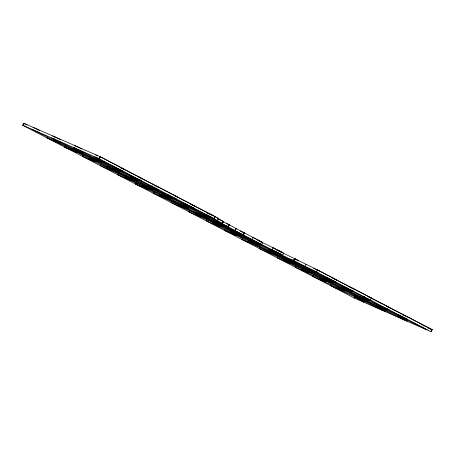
<?xml version="1.0" encoding="UTF-8"?>
<svg xmlns="http://www.w3.org/2000/svg" width="455" height="455" viewBox="0 0 455 455"><rect width="100%" height="100%" fill="white"/><g stroke="black" fill="none" stroke-linecap="round" stroke-linejoin="round"><path stroke-width="0.68" d="M354.826 298.298L22.778 125.284L23.779 123.242L100.322 156.787L124.3 169.283L121.093 167.878M22.824 125.307L23.779 123.242M47.553 136.904L47.053 137.916L78.305 152.345M53.974 138.991L53.474 140.004L58.922 143.126L59.423 142.114M32.055 129.356L53.497 140.009L54.003 138.991M58.672 143.006L59.173 141.988M60.589 143.115L61.095 142.096M61.345 142.216L60.845 143.234L51.603 137.922M65.264 146.129L64.764 147.147L76.383 152.237M71.213 149.234L71.714 148.222M73.636 148.324L73.107 149.342L78.556 152.465L97.939 161.679L98.439 160.661M75.53 148.432L75.029 149.445L80.478 152.567L99.855 161.781M53.61 138.798L75.052 149.445L75.553 148.432M77.14 151.339L76.633 152.357L64.991 147.266M79.056 151.447L78.556 152.465L71.441 149.354M80.979 151.549L80.478 152.567L53.497 140.009M82.901 151.657L82.395 152.675L73.34 147.443M82.981 155.36L82.48 156.378L94.327 161.588L211.865 217.462M89.425 157.447L88.901 158.465L94.35 161.588M90.846 158.573L91.347 157.555L90.818 158.573L108.557 167.804L194.376 208.35M93.269 157.663L92.74 158.676L97.939 161.679M75.052 149.445L94.685 158.784L95.186 157.766M94.913 158.903L95.413 157.885M75.166 148.239L96.608 158.886L97.086 157.868L96.608 158.886L114.319 168.117L121.411 171.222L121.912 170.21M96.773 160.678L96.267 161.69L88.924 158.465L71.185 149.234M100.231 156.73L99.173 158.738L100.299 156.765L215.147 216.608L218.662 218.758L217.655 220.794L213.895 218.525L214.902 216.489L207.321 213.02M100.299 156.765L99.224 158.761M98.689 160.78L98.189 161.798L91.074 158.693M100.612 160.888L100.111 161.906L92.991 158.795L110.48 167.906L176.665 199.125M100.691 164.591L100.191 165.609L112.038 170.818L183.251 204.932L190.344 208.037L190.844 207.019M104.451 161.098L103.95 162.117L96.608 158.886M112.567 169.8L112.061 170.818L106.612 167.696L107.118 166.678M106.641 167.696L107.141 166.678M109.063 166.786L108.535 167.798L113.733 170.801L114.233 169.789M94.663 158.784L112.396 168.014L112.874 166.996L112.396 168.014L117.822 171.131M114.819 167.099L114.296 168.117L119.745 171.239L158.954 189.894M114.484 169.908L113.983 170.921L108.785 167.918M116.742 167.207L116.241 168.225L121.661 171.342L141.01 180.544M118.408 173.821L117.902 174.839L129.749 180.043L168.788 198.596M120.245 170.221L119.745 171.239L112.624 168.128M118.129 174.959L118.636 173.941M122.168 170.329L121.661 171.342L114.546 168.236M124.852 175.909L124.351 176.927L129.521 179.93M126.774 176.017L126.274 177.029L131.694 180.152L132.2 179.133M128.168 177.137L128.668 176.119L128.191 177.137L133.616 180.26M130.613 176.227L130.084 177.24L135.539 180.362L136.039 179.344M130.278 179.031L129.777 180.049L124.579 177.046M132.536 176.33L132.03 177.348L137.456 180.47L137.956 179.452M136.369 182.54L135.618 184.065L147.238 189.155M136.346 183.172L135.846 184.184L147.465 189.274L159.779 195.388L166.871 198.494L167.372 197.476M139.878 179.56L139.378 180.572L133.929 177.45M142.569 185.139L142.062 186.158L147.488 189.274M143.962 186.26L144.463 185.242L143.985 186.26L149.411 189.382L149.911 188.364M146.408 185.35L145.879 186.362L151.327 189.485L151.833 188.472M148.33 185.458L147.824 186.47L153.25 189.593L153.75 188.575M148.051 186.59L148.557 185.572M150.247 185.56L149.746 186.578L155.172 189.701M149.974 186.698L150.474 185.68M152.169 185.668L151.663 186.681L156.838 189.684M151.077 189.365L151.578 188.353M152.994 189.473L153.5 188.455M153.83 192.283L153.329 193.295L165.176 198.505L261.295 244.284M153.557 193.415L154.057 192.397M159.75 195.383L160.257 194.37L159.779 195.388L165.199 198.505L165.705 197.493M160.507 194.49L160.006 195.502L243.573 235.047M162.202 194.473L161.673 195.491L167.121 198.613L167.622 197.595M164.118 194.581L163.595 195.593L169.044 198.716L169.544 197.703M167.958 194.791L167.434 195.804L172.633 198.807M169.88 194.894L169.379 195.912L174.8 199.034L175.306 198.016M171.546 201.508L171.04 202.526L182.887 207.736L281.634 254.646L271.885 249.704M173.383 197.914L172.883 198.926L167.685 195.923M171.268 202.646L171.774 201.628M177.49 204.613L177.99 203.601M177.717 204.733L178.218 203.715M179.412 204.722L179.913 203.704M161.923 195.61L181.329 204.824L181.835 203.812M183.752 203.914L183.228 204.932L188.421 207.935L181.329 204.824M183.416 206.718L182.916 207.736L177.467 204.613M185.174 205.034L185.674 204.022M185.401 205.154L185.902 204.141M185.339 206.826L184.832 207.844L179.384 204.722M187.255 206.928L186.755 207.946L181.306 204.824M189.178 207.036L188.677 208.054L181.556 204.943M189.507 210.233L188.757 211.757L200.604 216.967L259.276 244.853M191.1 207.139L190.594 208.157L183.479 205.051L200.962 214.163L228.717 227.073M193.017 207.247L192.516 208.265L187.068 205.142M195.201 213.844L195.707 212.826M195.428 213.964L195.934 212.946M197.601 212.934L197.1 213.947L202.549 217.069M197.123 213.952L197.624 212.934M199.546 213.037L199.017 214.055L204.215 217.058M201.468 213.145L200.939 214.163L206.388 217.28L206.888 216.267M201.127 215.949L200.627 216.967L195.178 213.844M185.145 205.034L202.885 214.265L203.385 213.253M203.612 213.367L203.112 214.385L210.204 217.49L228.291 226.823L229.297 224.787L217.268 218.468M204.972 216.159L204.466 217.177L199.273 214.174M206.138 217.16L206.638 216.148M208.054 217.268L208.561 216.25M206.968 219.97L206.468 220.988L237.72 235.411M208.811 216.37L208.31 217.388L202.862 214.265M215.101 216.58L214.14 218.639L99.315 158.818L22.773 125.273M212.889 223.075L213.395 222.057L212.917 223.075L218.337 226.198M215.34 222.165L214.811 223.177L220.01 226.18M215.568 222.285L215.061 223.297L220.26 226.3L220.76 225.282M217.644 220.157L218.4 218.633L214.902 216.489M217.257 222.267L216.734 223.286L222.182 226.408L222.683 225.39M219.179 222.376L218.679 223.394L224.099 226.51L224.605 225.498M221.102 222.478L220.573 223.496L226.021 226.618M222.643 222.398L223.143 221.38M222.523 223.604L223.53 221.574M224.685 229.201L224.179 230.219L235.798 235.303L230.605 232.306L231.129 231.288M233.051 231.396L232.55 232.408L237.971 235.531L257.354 244.744M232.778 232.528L233.279 231.51M234.973 231.498L234.467 232.516L239.893 235.639L240.394 234.621M236.89 231.606L236.367 232.619L241.815 235.741M236.554 234.41L236.054 235.423L224.406 230.332M238.477 234.513L237.971 235.531L230.856 232.425L248.339 241.537L353.791 291.422M243.317 234.274L244.068 232.75L262.734 242.464L261.449 245.074L256 241.952M242.396 238.431L241.895 239.444L253.742 244.654L371.507 300.653M244.238 234.831L243.732 235.849L238.283 232.727M242.123 239.563L242.623 238.551M248.845 240.519L248.316 241.531L253.765 244.654L254.265 243.641M250.762 240.621L250.261 241.639L255.687 244.762M250.989 240.74L250.489 241.759L336.08 282.191M253.117 237.482L252.115 239.518L243.061 234.786M252.684 240.729L252.155 241.742L257.604 244.864M254.607 240.831L254.078 241.85L259.526 244.972L278.909 254.186L273.711 251.183M253.515 244.534L254.015 243.516M260.027 243.954L259.526 244.972L252.411 241.867M260.112 247.656L259.606 248.675L271.453 253.884L362.299 297.337L369.392 300.442L369.898 299.424M268.478 249.852L267.95 250.87L273.398 253.992L273.899 252.974M270.395 249.96L269.872 250.972L275.32 254.095L275.821 253.077M272.983 247.708L283.721 253.151L282.714 255.181L271.976 249.744L272.983 247.708L257.655 240.2M272.317 250.062L271.817 251.08L277.237 254.203L277.743 253.185M271.982 252.866L271.481 253.884L266.027 250.762M277.823 256.887L277.317 257.905L289.164 263.115L347.842 291.001M279.66 253.293L279.16 254.305L273.961 251.302L293.793 260.738L294.795 258.707L276.191 249.806M284.273 258.98L283.744 259.993L289.192 263.115L289.693 262.097M286.189 259.083L285.66 260.101L291.115 263.223L291.615 262.205M288.112 259.191L287.606 260.203L293.031 263.326L293.538 262.308M287.833 260.323L288.339 259.305M289.528 260.311L290.028 259.293M291.951 259.401L291.422 260.414L296.87 263.536L297.377 262.518M290.859 263.098L291.365 262.086M293.543 260.613L294.544 258.582M295.454 262.416L294.954 263.434L289.755 260.431M295.534 266.118L295.033 267.136L326.286 281.56L321.088 278.557L321.617 277.544M301.983 268.205L301.455 269.224L306.903 272.346L307.409 271.328M303.4 269.332L303.9 268.313M298.793 263.644L293.759 260.732L305.06 266.351L306.061 264.304L317.391 269.883L432.25 329.733L427.495 327.634M303.627 269.445L304.128 268.433M307.745 268.524L307.216 269.536L312.665 272.659L313.171 271.646M306.653 272.226L307.153 271.208M309.662 268.626L309.138 269.644L314.587 272.767L315.087 271.749M314.331 272.647L314.837 271.629M313.25 275.349L312.744 276.367C343.69 290.535 374.374 305.254 404.933 320.229M317.459 269.917L316.452 271.954L305.06 266.34M317.01 271.857L316.504 272.869L311.055 269.747M319.194 278.454L319.694 277.436M323.533 277.647L323.01 278.665L328.459 281.787L328.959 280.769M325.456 277.755L324.927 278.767L330.375 281.89L330.882 280.871M325.12 280.559L324.62 281.577L319.171 278.454M326.872 278.875L327.378 277.857M327.043 280.661L326.536 281.679L319.421 278.574M330.961 284.58L330.461 285.598L361.941 300.141L383.383 310.788M332.798 280.98L332.298 281.998L326.849 278.875M334.721 281.088L334.22 282.1L328.772 278.978M337.411 286.667L336.882 287.679L342.08 290.682M339.328 286.769L338.804 287.787L344.253 290.91L344.753 289.892M341.25 286.877L340.75 287.896C368.766 302.922 398.216 315.105 426.489 329.67M341.477 286.997L340.977 288.015L406.935 319.109M343.172 286.986L342.666 287.998L348.092 291.12L348.593 290.102M342.894 288.117L343.4 287.099M345.089 287.088L344.56 288.106L350.009 291.228M347.011 287.196L346.505 288.208L351.931 291.331L352.432 290.313M345.919 290.893L346.42 289.88M346.676 290L346.17 291.012L338.827 287.787L321.344 278.676M355.122 295.898L354.593 296.91L363.835 302.228L364.341 301.21M355.418 296.683L354.593 298.184L431.243 331.769L316.333 271.902L317.391 269.883L319.143 270.81M357.044 296L356.515 297.018L361.964 300.141L362.464 299.123M360.883 296.211L360.354 297.229L365.803 300.351M362.806 296.319L362.277 297.331L367.725 300.454L368.226 299.441M361.714 300.021L362.214 299.003M364.722 296.421L364.222 297.439L369.392 300.442M363.653 302.143L364.154 301.13M370.148 299.544L369.648 300.562L362.527 297.451M376.677 305.339L376.149 306.351L385.391 311.664L385.891 310.651M378.594 305.441L378.071 306.46L383.519 309.582L384.02 308.564M380.516 305.55L380.016 306.562L385.186 309.565M385.942 308.666L385.436 309.684L380.243 306.681M387.859 308.774L387.359 309.792L364.449 297.559M398.227 314.78L397.727 315.793L406.941 321.105L407.447 320.092M397.954 315.912L398.455 314.894M400.15 314.883L399.649 315.901L405.069 319.023M406.759 321.025L407.259 320.007M431.164 331.098L431.92 329.574L407.936 317.078L402.806 314.826M431.221 331.758L432.193 329.699M120.04 167.434L142.017 178.514M138.394 176.944L159.728 187.739M94.685 158.784L102.005 162.008M123.527 171.433L103.928 162.111L94.708 156.799M154.825 185.612L159.955 187.858L177.444 196.969M112.396 168.014L119.489 171.12M134.179 177.569L141.238 180.663M174.231 195.565L195.155 206.2M190.662 204.232L212.866 215.431L207.093 212.9M226.078 223.445L229.724 225.037M205.034 214.493L212.093 217.581M202.885 214.265L209.977 217.371M240.172 231.089L244.574 233.017M277.169 250.216L282.635 252.61L272.886 247.674M313.597 268.399L319.37 270.93L336.859 280.041M272.044 251.2L318.369 272.96M332.366 278.073L354.57 289.266M349.44 287.02L354.798 289.386L372.287 298.497L369.073 297.092M368.021 296.649L389.998 307.728M386.375 306.158L407.708 316.959M381.933 306.67L389.218 309.878M76.167 146.209L81.98 149.086M54.617 136.767L60.282 139.583M33.061 127.326L39.363 130.454M306.061 264.315L294.766 258.702L298.679 260.96M422.934 325.376L424.185 326.002M261.608 244.443L271.976 249.744M252.963 237.419L262.063 242.128M251.962 239.449L261.733 244.5M23.831 123.277L27.152 124.994M297.837 260.505L294.419 258.525L293.418 260.561L298.543 263.525M358.438 297.121L363.886 300.243M305.55 269.553L310.742 272.556M337.132 287.805L342.331 290.802M289.505 260.311L294.698 263.308M305.299 269.434L310.492 272.437M303.377 269.326L308.826 272.448M204.778 214.373L210.227 217.496M151.89 186.8L157.089 189.803M95.715 154.768L97.711 155.894M165.512 195.701L170.961 198.824M74.159 145.327L76.758 146.806M110.451 167.906L115.906 171.029M73.158 147.357L82.145 152.556M52.609 135.886L55.601 137.62M218.4 218.633L223.394 221.5L222.393 223.53L217.393 220.669M229.064 224.679L228.057 226.715L235.28 230.617L236.281 228.586L229.064 224.679M236.071 228.49L235.064 230.52L243.254 234.871L244.261 232.835L236.071 228.49"/></g></svg>
